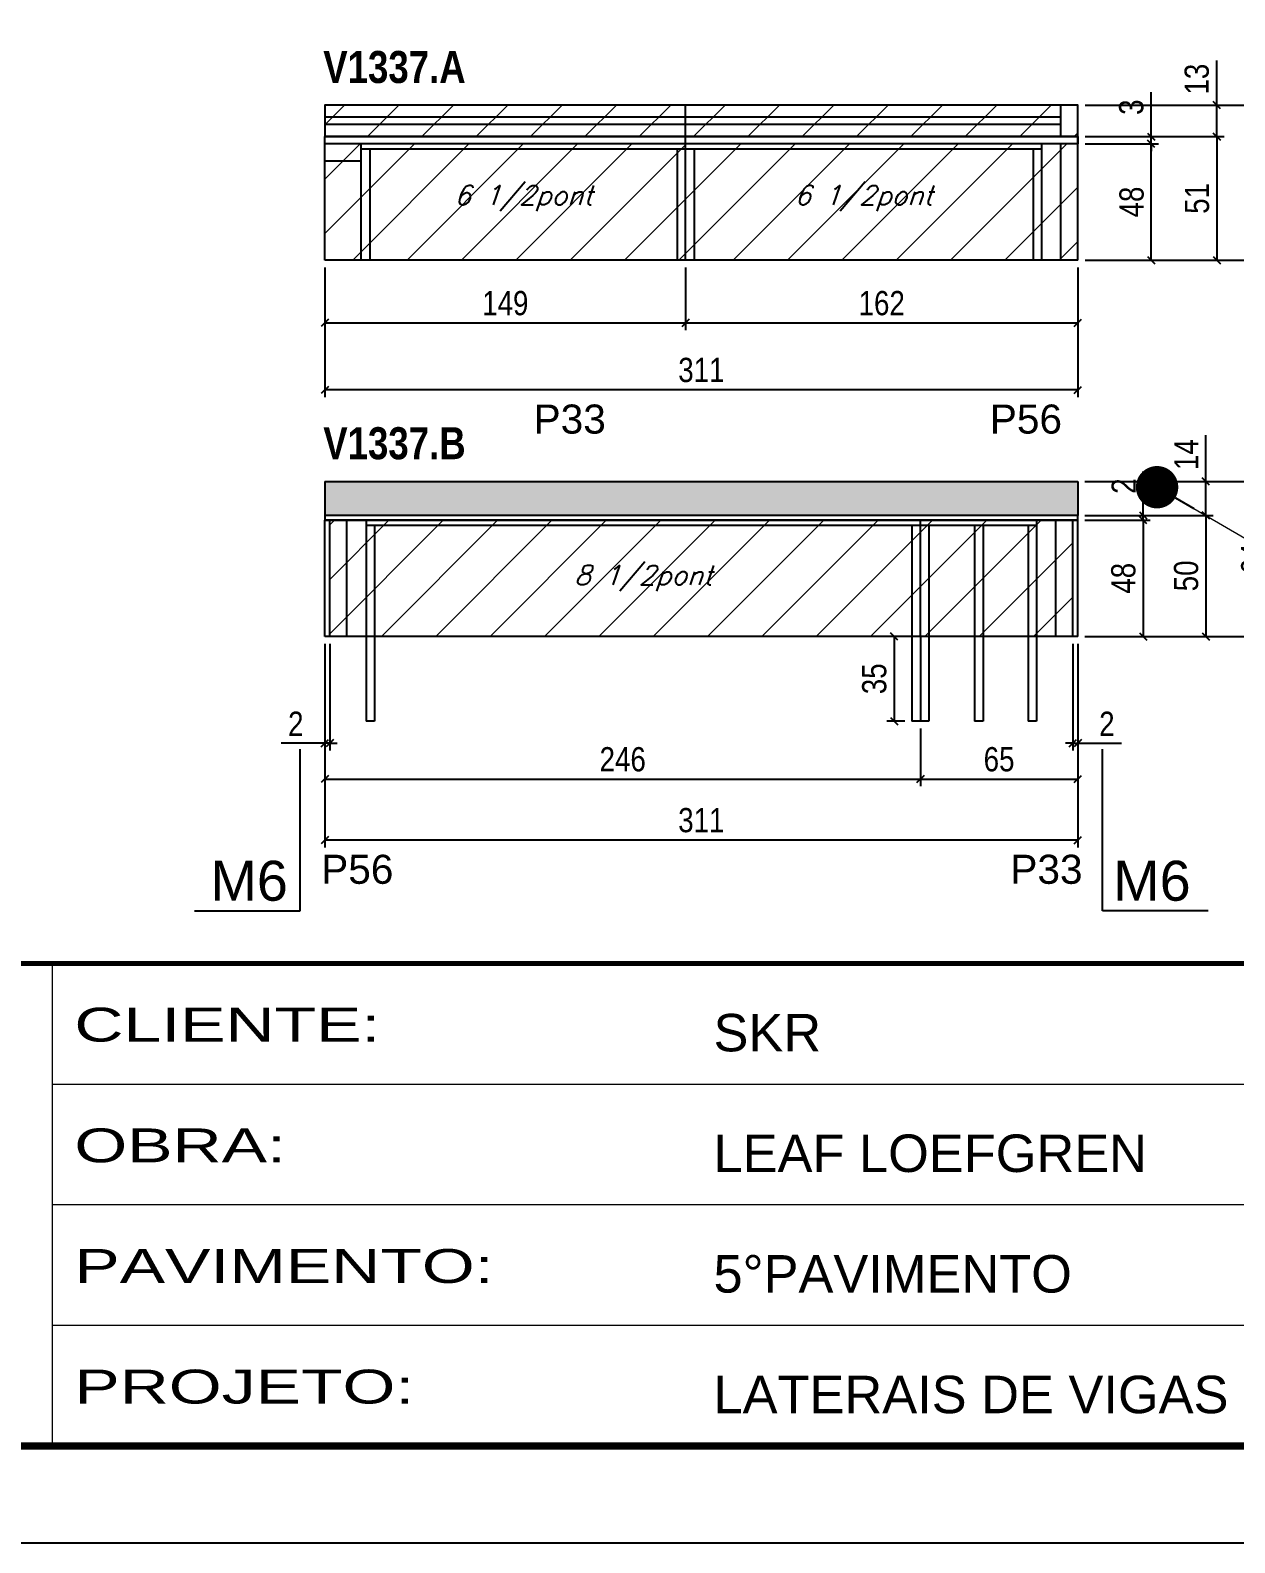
# Model space of a CAD drawing. Extents: x 3309 to 10384, y -2522 to 14608.
# Drawn here: x 6909 to 7407, y 7815 to 8440 of the extents above; entities that cross this region are included whole.
import ezdxf

# ---------------------------------------------------------------- set-up
doc = ezdxf.new("R2010")
doc.units = 0
doc.linetypes.add('CONTINUO', pattern=[0])
doc.linetypes.add('DASHED', pattern=[0.75, 0.5, -0.25])
for name, color, linetype in [('5', 5, 'Continuous'), ('COTA', 241, 'Continuous'), ('NOMENCLATURA', 7, 'Continuous'), ('Painéis', 200, 'Continuous'), ('SARR_2.2x7', 40, 'Continuous'), ('SARR_3.5x7', 81, 'Continuous'), ('SARR_EDITAR', 141, 'Continuous'), ('texto', 7, 'Continuous')]:
    doc.layers.add(name, color=color, linetype=linetype)
for name, color, linetype, lineweight in [('Folhas', 255, 'Continuous', 9), ('Hachura', 251, 'Continuous', 9), ('SARRAFO DE PRESSAO', 251, 'DASHED', 9)]:
    doc.layers.add(name, color=color, linetype=linetype, lineweight=lineweight)
doc.layers.add('Laje_Perimetro', color=7, linetype='Continuous', plot=False)
doc.styles.add('ARIAL', font='arial.ttf')
doc.styles.add('COTA TECNICA', font='techl___.ttf', dxfattribs={"height": 10})
doc.styles.add('Romans', font='romans.shx')
doc.styles.get("Standard").update_dxf_attribs({"font": 'arial.ttf'})
doc.styles.add('TECNICA', font='techb___.ttf', dxfattribs={"height": 10})
doc.styles.add('Tecnologia', font='')
doc.styles.get('Tecnologia').set_extended_font_data('Forgotten Futurist')
doc.dimstyles.new('3x', dxfattribs={"dimtxt": 10, "dimasz": 5, "dimexe": 7, "dimexo": 5, "dimgap": 4, "dimtad": 1, "dimdec": 4, "dimlfac": 0.333333, "dimdsep": 46, "dimtxsty": 'Standard', "dimblk": 'DOT', "dimcen": 0.09, "dimclrd": 1, "dimclre": 1, "dimclrt": 2, "dimadec": 0, "dimazin": 2, "dimtfac": 1, "dimtdec": 4, "dimtmove": 0, "dimatfit": 3, "dimldrblk": 'DOT', "dimfxl": 1, "dimtolj": 1, "dimtzin": 0, "dimlwd": 9, "dimlwe": 9, "dimarcsym": 0})
doc.dimstyles.new('PAINEL', dxfattribs={"dimtxt": 10, "dimasz": 3, "dimexe": 3, "dimexo": 3, "dimgap": 3, "dimtad": 1, "dimdec": 1, "dimzin": 12, "dimdsep": 46, "dimtxsty": 'COTA TECNICA', "dimblk1": 'OBLIQUE', "dimblk2": 'OBLIQUE', "dimsah": 1, "dimcen": 0.9, "dimclrd": 4, "dimclre": 4, "dimclrt": 240, "dimadec": 1, "dimazin": 3, "dimtfac": 1, "dimtdec": 1, "dimtmove": 0, "dimatfit": 3, "dimfxl": 1, "dimtolj": 1, "dimtzin": 12, "dimarcsym": 0})

# ---------------------------------------------------------------- blocks, each defined once
blk = doc.blocks.new('9999999999')
at = {"color": 30, "linetype": 'CONTINUO'}
for p, q in [((98564.56, 34230.21), (98564.56, 34429.45)), ((98564.56, 34379.64), (99583.98, 34379.64)), ((98564.56, 34329.83), (99487.98, 34329.83)), ((98564.56, 34280.02), (99487.98, 34280.02))]:
    blk.add_line(p, q, dxfattribs=at)
at = {"color": 30, "linetype": 'CONTINUO', "const_width": 2}
blk.add_lwpolyline([(99583.98, 34230.21), (99583.98, 34414.45, 0.414214), (99568.98, 34429.45), (98228.98, 34429.45, 0.414214), (98213.98, 34414.45), (98213.98, 34245.21, 0.414214), (98228.98, 34230.21), (99583.98, 34230.21)], format="xyb", dxfattribs=at)
at = {"layer": 'Folhas'}
blk.add_lwpolyline([(98138.98, 34190.21), (99623.98, 34190.21), (99623.98, 35240.21), (98138.98, 35240.21)], close=True, dxfattribs=at)
at = {"layer": 'Folhas', "color": 30, "const_width": 3}
blk.add_lwpolyline([(98213.98, 34230.21), (99583.98, 34230.21), (99583.98, 35200.21), (98213.98, 35200.21)], close=True, dxfattribs=at)
at = {"color": 7, "linetype": 'Continuous', "ltscale": 5, "style": 'ARIAL'}
for s, height, p in [('SKR', 15.483, (98837.68, 34393.13)), ('LEAF LOEFGREN', 15.4829, (98837.68, 34343.32)), ('5°PAVIMENTO', 15.4829, (98837.68, 34293.51)), ('LATERAIS DE VIGAS', 15.4829, (98837.68, 34243.7))]:
    blk.add_text(s, height=height, dxfattribs=at).set_placement(p)
at = {"layer": 'Folhas', "color": 7, "style": 'Tecnologia', "width": 1.5}
for s, p in [('CLIENTE:', (98573.65, 34397.17)), ('OBRA:', (98573.65, 34347.31)), ('PAVIMENTO:', (98573.65, 34297.5)), ('PROJETO:', (98573.65, 34247.69))]:
    blk.add_text(s, height=14, dxfattribs=at).set_placement(p)
blk = doc.blocks.new('_Oblique')
at = {"color": 0, "linetype": 'ByBlock', "lineweight": -2}
blk.add_line((-0.5, -0.5), (0.5, 0.5), dxfattribs=at)
blk = doc.blocks.new('*D931')
at = {"layer": 'COTA', "color": 4, "linetype": 'ByBlock', "lineweight": -2, "transparency": 16777216}
for p, q in [((7031.06, 8341.68), (7031.06, 8288.06)), ((7342.06, 8341.68), (7342.06, 8288.06)), ((7342.06, 8291.06), (7031.06, 8291.06))]:
    blk.add_line(p, q, dxfattribs=at)
at = {"layer": 'Defpoints', "color": 0, "linetype": 'ByBlock', "transparency": 16777216}
for p in [(7031.06, 8344.68), (7342.06, 8344.68), (7031.06, 8291.06)]:
    blk.add_point(p, dxfattribs=at)
at = {"layer": 'COTA', "color": 4, "linetype": 'ByBlock', "lineweight": -2, "transparency": 16777216, "xscale": 3, "yscale": 3, "zscale": 3, "rotation": 180}
blk.add_blockref('_Oblique', (7031.06, 8291.06), dxfattribs=at)
at = {"layer": 'COTA', "color": 4, "linetype": 'ByBlock', "lineweight": -2, "transparency": 16777216, "xscale": 3, "yscale": 3, "zscale": 3}
blk.add_blockref('_Oblique', (7342.06, 8291.06), dxfattribs=at)
at = {"layer": 'COTA', "color": 240, "linetype": 'ByBlock', "transparency": 16777216, "insert": (7186.56, 8299.28), "char_height": 10, "attachment_point": 5, "style": 'COTA TECNICA'}
blk.add_mtext('\\A1;311', dxfattribs=at)
blk = doc.blocks.new('*D932')
at = {"layer": 'COTA', "color": 4, "lineweight": -2, "transparency": 16777216}
for p, q in [((7180.06, 8341.68), (7180.06, 8315.77)), ((7342.06, 8341.68), (7342.06, 8315.77)), ((7180.06, 8318.77), (7342.06, 8318.77))]:
    blk.add_line(p, q, dxfattribs=at)
at = {"layer": 'Defpoints', "color": 0, "transparency": 16777216}
for p in [(7180.06, 8344.68), (7342.06, 8344.68), (7342.06, 8318.77)]:
    blk.add_point(p, dxfattribs=at)
at = {"layer": 'COTA', "color": 4, "lineweight": -2, "transparency": 16777216, "xscale": 3, "yscale": 3, "zscale": 3, "rotation": 180}
blk.add_blockref('_Oblique', (7180.06, 8318.77), dxfattribs=at)
at = {"layer": 'COTA', "color": 4, "lineweight": -2, "transparency": 16777216, "xscale": 3, "yscale": 3, "zscale": 3}
blk.add_blockref('_Oblique', (7342.06, 8318.77), dxfattribs=at)
at = {"layer": 'COTA', "color": 240, "transparency": 16777216, "insert": (7261.06, 8326.87), "char_height": 10, "attachment_point": 5, "style": 'COTA TECNICA'}
blk.add_mtext('\\A1;162', dxfattribs=at)
blk = doc.blocks.new('*D933')
at = {"layer": 'COTA', "color": 4, "lineweight": -2, "transparency": 16777216}
for p, q in [((7345.06, 8395.68), (7402.46, 8395.68)), ((7399.46, 8395.68), (7399.46, 8344.68)), ((7345.06, 8344.68), (7402.46, 8344.68))]:
    blk.add_line(p, q, dxfattribs=at)
at = {"layer": 'Defpoints', "color": 0, "transparency": 16777216}
for p in [(7342.06, 8395.68), (7342.06, 8344.68), (7399.46, 8344.68)]:
    blk.add_point(p, dxfattribs=at)
at = {"layer": 'COTA', "color": 4, "lineweight": -2, "transparency": 16777216, "xscale": 3, "yscale": 3, "zscale": 3}
for p, rotation in [((7399.46, 8395.68), 90), ((7399.46, 8344.68), 270)]:
    blk.add_blockref('_Oblique', p, dxfattribs=dict(at, rotation=rotation))
at = {"layer": 'COTA', "color": 240, "transparency": 16777216, "insert": (7391.35, 8370.18), "char_height": 10, "attachment_point": 5, "rotation": 90, "style": 'COTA TECNICA'}
blk.add_mtext('\\A1;51', dxfattribs=at)
blk = doc.blocks.new('*D934')
at = {"layer": 'COTA', "color": 4, "lineweight": -2, "transparency": 16777216}
for p, q in [((7399.46, 8408.68), (7399.46, 8427.2)), ((7345.06, 8408.68), (7402.46, 8408.68)), ((7399.46, 8395.68), (7399.46, 8408.68)), ((7345.06, 8395.68), (7402.46, 8395.68))]:
    blk.add_line(p, q, dxfattribs=at)
at = {"layer": 'Defpoints', "color": 0, "transparency": 16777216}
for p in [(7342.06, 8408.68), (7399.46, 8408.68), (7342.06, 8395.68)]:
    blk.add_point(p, dxfattribs=at)
at = {"layer": 'COTA', "color": 4, "lineweight": -2, "transparency": 16777216, "xscale": 3, "yscale": 3, "zscale": 3}
for p, rotation in [((7399.46, 8408.68), 90), ((7399.46, 8395.68), 270)]:
    blk.add_blockref('_Oblique', p, dxfattribs=dict(at, rotation=rotation))
at = {"layer": 'COTA', "color": 240, "transparency": 16777216, "insert": (7391.24, 8419.44), "char_height": 10, "attachment_point": 5, "rotation": 90, "style": 'COTA TECNICA'}
blk.add_mtext('\\A1;13', dxfattribs=at)
blk = doc.blocks.new('*D935')
at = {"layer": 'COTA', "color": 4, "lineweight": -2, "transparency": 16777216}
for p, q in [((7345.06, 8408.68), (7432.66, 8408.68)), ((7429.66, 8344.68), (7429.66, 8408.68)), ((7345.06, 8344.68), (7432.66, 8344.68))]:
    blk.add_line(p, q, dxfattribs=at)
at = {"layer": 'Defpoints', "color": 0, "transparency": 16777216}
for p in [(7342.06, 8408.68), (7429.66, 8408.68), (7342.06, 8344.68)]:
    blk.add_point(p, dxfattribs=at)
at = {"layer": 'COTA', "color": 4, "lineweight": -2, "transparency": 16777216, "xscale": 3, "yscale": 3, "zscale": 3}
for p, rotation in [((7429.66, 8408.68), 90), ((7429.66, 8344.68), 270)]:
    blk.add_blockref('_Oblique', p, dxfattribs=dict(at, rotation=rotation))
at = {"layer": 'COTA', "color": 240, "transparency": 16777216, "insert": (7421.56, 8376.68), "char_height": 10, "attachment_point": 5, "rotation": 90, "style": 'COTA TECNICA'}
blk.add_mtext('\\A1;64', dxfattribs=at)
blk = doc.blocks.new('*D921')
at = {"layer": 'COTA', "color": 4, "lineweight": -2, "transparency": 16777216}
for p, q in [((7345.06, 8392.68), (7375.42, 8392.68)), ((7372.42, 8344.68), (7372.42, 8392.68)), ((7345.06, 8344.68), (7375.42, 8344.68))]:
    blk.add_line(p, q, dxfattribs=at)
at = {"layer": 'Defpoints', "color": 0, "transparency": 16777216}
for p in [(7342.06, 8392.68), (7372.42, 8392.68), (7342.06, 8344.68)]:
    blk.add_point(p, dxfattribs=at)
at = {"layer": 'COTA', "color": 4, "lineweight": -2, "transparency": 16777216, "xscale": 3, "yscale": 3, "zscale": 3}
for p, rotation in [((7372.42, 8392.68), 90), ((7372.42, 8344.68), 270)]:
    blk.add_blockref('_Oblique', p, dxfattribs=dict(at, rotation=rotation))
at = {"layer": 'COTA', "color": 240, "transparency": 16777216, "insert": (7364.32, 8368.68), "char_height": 10, "attachment_point": 5, "rotation": 90, "style": 'COTA TECNICA'}
blk.add_mtext('\\A1;48', dxfattribs=at)
blk = doc.blocks.new('*D922')
at = {"layer": 'COTA', "color": 4, "lineweight": -2, "transparency": 16777216}
for p, q in [((7372.42, 8395.68), (7372.42, 8414.01)), ((7345.06, 8395.68), (7375.42, 8395.68)), ((7372.42, 8392.68), (7372.42, 8395.68)), ((7345.06, 8392.68), (7375.42, 8392.68)), ((7372.42, 8392.68), (7372.42, 8389.68))]:
    blk.add_line(p, q, dxfattribs=at)
at = {"layer": 'Defpoints', "color": 0, "transparency": 16777216}
for p in [(7342.06, 8395.68), (7372.42, 8395.68), (7342.06, 8392.68)]:
    blk.add_point(p, dxfattribs=at)
at = {"layer": 'COTA', "color": 4, "lineweight": -2, "transparency": 16777216, "xscale": 3, "yscale": 3, "zscale": 3}
for p, rotation in [((7372.42, 8395.68), 270), ((7372.42, 8392.68), 90)]:
    blk.add_blockref('_Oblique', p, dxfattribs=dict(at, rotation=rotation))
at = {"layer": 'COTA', "color": 240, "transparency": 16777216, "insert": (7364.2, 8407.85), "char_height": 10, "attachment_point": 5, "rotation": 90, "style": 'COTA TECNICA'}
blk.add_mtext('\\A1;3', dxfattribs=at)
blk = doc.blocks.new('_Dot')
at = {"color": 0, "linetype": 'ByBlock', "lineweight": -2}
blk.add_line((-0.5, 0), (-1, 0), dxfattribs=at)
at = {"color": 0, "linetype": 'ByBlock', "const_width": 0.5}
blk.add_lwpolyline([(-0.25, 0, 1), (0.25, 0, 1)], format="xyb", close=True, dxfattribs=at)
blk = doc.blocks.new('*D923')
at = {"layer": 'COTA', "color": 4, "linetype": 'ByBlock', "lineweight": -2, "transparency": 16777216}
for p, q in [((7031.06, 8186.29), (7031.06, 8102.13)), ((7342.02, 8186.29), (7342.02, 8102.13)), ((7342.02, 8105.13), (7031.06, 8105.13))]:
    blk.add_line(p, q, dxfattribs=at)
at = {"layer": 'Defpoints', "color": 0, "linetype": 'ByBlock', "transparency": 16777216}
for p in [(7031.06, 8189.29), (7342.02, 8189.29), (7031.06, 8105.13)]:
    blk.add_point(p, dxfattribs=at)
at = {"layer": 'COTA', "color": 4, "linetype": 'ByBlock', "lineweight": -2, "transparency": 16777216, "xscale": 3, "yscale": 3, "zscale": 3, "rotation": 180}
blk.add_blockref('_Oblique', (7031.06, 8105.13), dxfattribs=at)
at = {"layer": 'COTA', "color": 4, "linetype": 'ByBlock', "lineweight": -2, "transparency": 16777216, "xscale": 3, "yscale": 3, "zscale": 3}
blk.add_blockref('_Oblique', (7342.02, 8105.13), dxfattribs=at)
at = {"layer": 'COTA', "color": 240, "linetype": 'ByBlock', "transparency": 16777216, "insert": (7186.54, 8113.35), "char_height": 10, "attachment_point": 5, "style": 'COTA TECNICA'}
blk.add_mtext('\\A1;311', dxfattribs=at)
blk = doc.blocks.new('*D914')
at = {"layer": 'COTA', "color": 4, "lineweight": -2, "transparency": 16777216}
for p, q in [((7031.06, 8186.29), (7031.06, 8127.39)), ((7277.06, 8151.29), (7277.06, 8127.39)), ((7031.06, 8130.39), (7277.06, 8130.39))]:
    blk.add_line(p, q, dxfattribs=at)
at = {"layer": 'Defpoints', "color": 0, "transparency": 16777216}
for p in [(7031.06, 8189.29), (7277.06, 8154.29), (7277.06, 8130.39)]:
    blk.add_point(p, dxfattribs=at)
at = {"layer": 'COTA', "color": 4, "lineweight": -2, "transparency": 16777216, "xscale": 3, "yscale": 3, "zscale": 3, "rotation": 180}
blk.add_blockref('_Oblique', (7031.06, 8130.39), dxfattribs=at)
at = {"layer": 'COTA', "color": 4, "lineweight": -2, "transparency": 16777216, "xscale": 3, "yscale": 3, "zscale": 3}
blk.add_blockref('_Oblique', (7277.06, 8130.39), dxfattribs=at)
at = {"layer": 'COTA', "color": 240, "transparency": 16777216, "insert": (7154.06, 8138.49), "char_height": 10, "attachment_point": 5, "style": 'COTA TECNICA'}
blk.add_mtext('\\A1;246', dxfattribs=at)
blk = doc.blocks.new('*D924')
at = {"layer": 'COTA', "color": 4, "lineweight": -2, "transparency": 16777216}
for p, q in [((7342.02, 8186.29), (7342.02, 8127.39)), ((7277.06, 8151.29), (7277.06, 8127.39)), ((7277.06, 8130.39), (7342.02, 8130.39))]:
    blk.add_line(p, q, dxfattribs=at)
at = {"layer": 'Defpoints', "color": 0, "transparency": 16777216}
for p in [(7342.02, 8189.29), (7277.06, 8154.29), (7342.02, 8130.39)]:
    blk.add_point(p, dxfattribs=at)
at = {"layer": 'COTA', "color": 4, "lineweight": -2, "transparency": 16777216, "xscale": 3, "yscale": 3, "zscale": 3, "rotation": 180}
blk.add_blockref('_Oblique', (7277.06, 8130.39), dxfattribs=at)
at = {"layer": 'COTA', "color": 4, "lineweight": -2, "transparency": 16777216, "xscale": 3, "yscale": 3, "zscale": 3}
blk.add_blockref('_Oblique', (7342.02, 8130.39), dxfattribs=at)
at = {"layer": 'COTA', "color": 240, "transparency": 16777216, "insert": (7309.54, 8138.5), "char_height": 10, "attachment_point": 5, "style": 'COTA TECNICA'}
blk.add_mtext('\\A1;65', dxfattribs=at)
blk = doc.blocks.new('*D925')
at = {"layer": 'COTA', "color": 4, "lineweight": -2, "transparency": 16777216}
for p, q in [((7031.06, 8186.29), (7031.06, 8142.22)), ((7033.06, 8186.29), (7033.06, 8142.22)), ((7031.06, 8145.22), (7012.95, 8145.22)), ((7033.06, 8145.22), (7031.06, 8145.22)), ((7033.06, 8145.22), (7036.06, 8145.22))]:
    blk.add_line(p, q, dxfattribs=at)
at = {"layer": 'Defpoints', "color": 0, "transparency": 16777216}
for p in [(7031.06, 8189.29), (7033.06, 8189.29), (7031.06, 8145.22)]:
    blk.add_point(p, dxfattribs=at)
at = {"layer": 'COTA', "color": 4, "lineweight": -2, "transparency": 16777216, "xscale": 3, "yscale": 3, "zscale": 3}
blk.add_blockref('_Oblique', (7031.06, 8145.22), dxfattribs=at)
at = {"layer": 'COTA', "color": 4, "lineweight": -2, "transparency": 16777216, "xscale": 3, "yscale": 3, "zscale": 3, "rotation": 180}
blk.add_blockref('_Oblique', (7033.06, 8145.22), dxfattribs=at)
at = {"layer": 'COTA', "color": 240, "transparency": 16777216, "insert": (7019.01, 8153.22), "char_height": 10, "attachment_point": 5, "style": 'COTA TECNICA'}
blk.add_mtext('\\A1;2', dxfattribs=at)
blk = doc.blocks.new('*D915')
at = {"layer": 'COTA', "color": 4, "lineweight": -2, "transparency": 16777216}
for p, q in [((7340.02, 8186.29), (7340.02, 8142.22)), ((7342.02, 8186.29), (7342.02, 8142.22)), ((7340.02, 8145.22), (7337.02, 8145.22)), ((7340.02, 8145.22), (7342.02, 8145.22)), ((7342.02, 8145.22), (7360.14, 8145.22))]:
    blk.add_line(p, q, dxfattribs=at)
at = {"layer": 'Defpoints', "color": 0, "transparency": 16777216}
for p in [(7340.02, 8189.29), (7342.02, 8189.29), (7342.02, 8145.22)]:
    blk.add_point(p, dxfattribs=at)
at = {"layer": 'COTA', "color": 4, "lineweight": -2, "transparency": 16777216, "xscale": 3, "yscale": 3, "zscale": 3}
blk.add_blockref('_Oblique', (7340.02, 8145.22), dxfattribs=at)
at = {"layer": 'COTA', "color": 4, "lineweight": -2, "transparency": 16777216, "xscale": 3, "yscale": 3, "zscale": 3, "rotation": 180}
blk.add_blockref('_Oblique', (7342.02, 8145.22), dxfattribs=at)
at = {"layer": 'COTA', "color": 240, "transparency": 16777216, "insert": (7354.08, 8153.22), "char_height": 10, "attachment_point": 5, "style": 'COTA TECNICA'}
blk.add_mtext('\\A1;2', dxfattribs=at)
blk = doc.blocks.new('*D926')
at = {"layer": 'COTA', "color": 4, "lineweight": -2, "transparency": 16777216}
for p, q in [((7345.02, 8239.29), (7397.96, 8239.29)), ((7394.96, 8239.29), (7394.96, 8189.29)), ((7345.02, 8189.29), (7397.96, 8189.29))]:
    blk.add_line(p, q, dxfattribs=at)
at = {"layer": 'Defpoints', "color": 0, "transparency": 16777216}
for p in [(7342.02, 8239.29), (7342.02, 8189.29), (7394.96, 8189.29)]:
    blk.add_point(p, dxfattribs=at)
at = {"layer": 'COTA', "color": 4, "lineweight": -2, "transparency": 16777216, "xscale": 3, "yscale": 3, "zscale": 3}
for p, rotation in [((7394.96, 8239.29), 90), ((7394.96, 8189.29), 270)]:
    blk.add_blockref('_Oblique', p, dxfattribs=dict(at, rotation=rotation))
at = {"layer": 'COTA', "color": 240, "transparency": 16777216, "insert": (7386.85, 8214.29), "char_height": 10, "attachment_point": 5, "rotation": 90, "style": 'COTA TECNICA'}
blk.add_mtext('\\A1;50', dxfattribs=at)
blk = doc.blocks.new('*D927')
at = {"layer": 'COTA', "color": 4, "lineweight": -2, "transparency": 16777216}
for p, q in [((7394.96, 8253.29), (7394.96, 8272.41)), ((7345.02, 8253.29), (7397.96, 8253.29)), ((7394.96, 8239.29), (7394.96, 8253.29)), ((7345.02, 8239.29), (7397.96, 8239.29))]:
    blk.add_line(p, q, dxfattribs=at)
at = {"layer": 'Defpoints', "color": 0, "transparency": 16777216}
for p in [(7342.02, 8253.29), (7394.96, 8253.29), (7342.02, 8239.29)]:
    blk.add_point(p, dxfattribs=at)
at = {"layer": 'COTA', "color": 4, "lineweight": -2, "transparency": 16777216, "xscale": 3, "yscale": 3, "zscale": 3}
for p, rotation in [((7394.96, 8253.29), 90), ((7394.96, 8239.29), 270)]:
    blk.add_blockref('_Oblique', p, dxfattribs=dict(at, rotation=rotation))
at = {"layer": 'COTA', "color": 240, "transparency": 16777216, "insert": (7386.88, 8264.35), "char_height": 10, "attachment_point": 5, "rotation": 90, "style": 'COTA TECNICA'}
blk.add_mtext('\\A1;14', dxfattribs=at)
blk = doc.blocks.new('*D928')
at = {"layer": 'COTA', "color": 4, "lineweight": -2, "transparency": 16777216}
for p, q in [((7345.02, 8253.29), (7425.69, 8253.29)), ((7422.69, 8189.29), (7422.69, 8253.29)), ((7345.02, 8189.29), (7425.69, 8189.29))]:
    blk.add_line(p, q, dxfattribs=at)
at = {"layer": 'Defpoints', "color": 0, "transparency": 16777216}
for p in [(7342.02, 8253.29), (7422.69, 8253.29), (7342.02, 8189.29)]:
    blk.add_point(p, dxfattribs=at)
at = {"layer": 'COTA', "color": 4, "lineweight": -2, "transparency": 16777216, "xscale": 3, "yscale": 3, "zscale": 3}
for p, rotation in [((7422.69, 8253.29), 90), ((7422.69, 8189.29), 270)]:
    blk.add_blockref('_Oblique', p, dxfattribs=dict(at, rotation=rotation))
at = {"layer": 'COTA', "color": 240, "transparency": 16777216, "insert": (7414.59, 8221.29), "char_height": 10, "attachment_point": 5, "rotation": 90, "style": 'COTA TECNICA'}
blk.add_mtext('\\A1;64', dxfattribs=at)
blk = doc.blocks.new('*D929')
at = {"layer": 'COTA', "color": 4, "lineweight": -2, "transparency": 16777216}
for p, q in [((7270.56, 8189.29), (7263.24, 8189.29)), ((7266.24, 8189.29), (7266.24, 8154.29)), ((7270.56, 8154.29), (7263.24, 8154.29))]:
    blk.add_line(p, q, dxfattribs=at)
at = {"layer": 'Defpoints', "color": 0, "transparency": 16777216}
for p in [(7273.56, 8189.29), (7266.24, 8154.29), (7273.56, 8154.29)]:
    blk.add_point(p, dxfattribs=at)
at = {"layer": 'COTA', "color": 4, "lineweight": -2, "transparency": 16777216, "xscale": 3, "yscale": 3, "zscale": 3}
for p, rotation in [((7266.24, 8189.29), 90), ((7266.24, 8154.29), 270)]:
    blk.add_blockref('_Oblique', p, dxfattribs=dict(at, rotation=rotation))
at = {"layer": 'COTA', "color": 240, "transparency": 16777216, "insert": (7258.02, 8171.79), "char_height": 10, "attachment_point": 5, "rotation": 90, "style": 'COTA TECNICA'}
blk.add_mtext('\\A1;35', dxfattribs=at)
blk = doc.blocks.new('*D936')
at = {"layer": 'COTA', "color": 4, "lineweight": -2, "transparency": 16777216}
for p, q in [((7345.02, 8237.29), (7372.02, 8237.29)), ((7369.02, 8237.29), (7369.02, 8189.29)), ((7345.02, 8189.29), (7372.02, 8189.29))]:
    blk.add_line(p, q, dxfattribs=at)
at = {"layer": 'Defpoints', "color": 0, "transparency": 16777216}
for p in [(7342.02, 8237.29), (7342.02, 8189.29), (7369.02, 8189.29)]:
    blk.add_point(p, dxfattribs=at)
at = {"layer": 'COTA', "color": 4, "lineweight": -2, "transparency": 16777216, "xscale": 3, "yscale": 3, "zscale": 3}
for p, rotation in [((7369.02, 8237.29), 90), ((7369.02, 8189.29), 270)]:
    blk.add_blockref('_Oblique', p, dxfattribs=dict(at, rotation=rotation))
at = {"layer": 'COTA', "color": 240, "transparency": 16777216, "insert": (7360.92, 8213.29), "char_height": 10, "attachment_point": 5, "rotation": 90, "style": 'COTA TECNICA'}
blk.add_mtext('\\A1;48', dxfattribs=at)
blk = doc.blocks.new('*D937')
at = {"layer": 'COTA', "color": 4, "lineweight": -2, "transparency": 16777216}
for p, q in [((7369.02, 8239.29), (7369.02, 8257.4)), ((7345.02, 8239.29), (7372.02, 8239.29)), ((7369.02, 8237.29), (7369.02, 8239.29)), ((7345.02, 8237.29), (7372.02, 8237.29)), ((7369.02, 8237.29), (7369.02, 8234.29))]:
    blk.add_line(p, q, dxfattribs=at)
at = {"layer": 'Defpoints', "color": 0, "transparency": 16777216}
for p in [(7342.02, 8239.29), (7369.02, 8239.29), (7342.02, 8237.29)]:
    blk.add_point(p, dxfattribs=at)
at = {"layer": 'COTA', "color": 4, "lineweight": -2, "transparency": 16777216, "xscale": 3, "yscale": 3, "zscale": 3}
for p, rotation in [((7369.02, 8239.29), 270), ((7369.02, 8237.29), 90)]:
    blk.add_blockref('_Oblique', p, dxfattribs=dict(at, rotation=rotation))
at = {"layer": 'COTA', "color": 240, "transparency": 16777216, "insert": (7361.02, 8251.35), "char_height": 10, "attachment_point": 5, "rotation": 90, "style": 'COTA TECNICA'}
blk.add_mtext('\\A1;2', dxfattribs=at)
blk = doc.blocks.new('*D938')
at = {"layer": 'COTA', "color": 4, "lineweight": -2, "transparency": 16777216}
for p, q in [((7031.06, 8341.68), (7031.06, 8315.77)), ((7180.06, 8341.68), (7180.06, 8315.77)), ((7031.06, 8318.77), (7180.06, 8318.77))]:
    blk.add_line(p, q, dxfattribs=at)
at = {"layer": 'Defpoints', "color": 0, "transparency": 16777216}
for p in [(7031.06, 8344.68), (7180.06, 8344.68), (7180.06, 8318.77)]:
    blk.add_point(p, dxfattribs=at)
at = {"layer": 'COTA', "color": 4, "lineweight": -2, "transparency": 16777216, "xscale": 3, "yscale": 3, "zscale": 3, "rotation": 180}
blk.add_blockref('_Oblique', (7031.06, 8318.77), dxfattribs=at)
at = {"layer": 'COTA', "color": 4, "lineweight": -2, "transparency": 16777216, "xscale": 3, "yscale": 3, "zscale": 3}
blk.add_blockref('_Oblique', (7180.06, 8318.77), dxfattribs=at)
at = {"layer": 'COTA', "color": 240, "transparency": 16777216, "insert": (7105.56, 8326.87), "char_height": 10, "attachment_point": 5, "style": 'COTA TECNICA'}
blk.add_mtext('\\A1;149', dxfattribs=at)

msp = doc.modelspace()

# ---------------------------------------------------------------- hatches: boundary and pattern name
at = {"layer": 'COTA'}
h = msp.add_hatch(dxfattribs=at)
h.set_pattern_fill('AR-CONC', color=256, scale=0.03)
h.set_pattern_definition([(50, (0, 1920.155), (5.46554, -0.4781726), [0.5715, -6.2865]), (355, (0, 1920.155), (-1.0573026, 5.7317054), [0.4572, -5.0292175]), (100.451445, (0.4555, 1920.1153), (4.4082374, 5.2535326), [0.4857003, -5.3427073]), (46.1842, (0, 1921.679), (8.132371, -1.26127), [0.85725, -9.42975]), (96.63556, (0.678, 1921.574), (7.122124, 7.422784), [0.728551, -8.014068]), (351.18415, (0, 1921.679), (7.122124, 7.422784), [0.685799, -7.543792]), (21, (0.762, 1921.298), (4.5484317, -3.067956), [0.5715, -6.2865]), (326, (0.762, 1921.298), (1.854061, 5.525639), [0.4572, -5.0292]), (71.451445, (1.141, 1921.0425), (6.4024926, 2.457683), [0.4857003, -5.342698]), (37.5, (0, 1920.1551), (0.0926581, 2.53665117), [0, -4.96824, 0, -5.1054, 0, -5.04825]), (7.5, (0, 1920.1551), (2.0045899, 3.00541724), [0, -2.91084, 0, -4.85394, 0, -1.92405]), (327.5, (-1.6993, 1920.1551), (4.06771786, -0.1718623), [0, -1.905, 0, -5.9436, 0, -7.8867]), (317.5, (-2.4613, 1920.155), (4.4438754, 0.7627947), [0, -2.4765, 0, -3.94716, 0, -5.6007])])
h.paths.add_polyline_path([(7342.02, 8239.29), (7342.02, 8253.29), (7031.06, 8253.29), (7031.06, 8239.29)])
at = {"layer": 'Hachura', "linetype": 'ByBlock'}
h = msp.add_hatch(dxfattribs=at)
h.set_pattern_fill('ANSI31', color=256, scale=5)
h.paths.add_polyline_path([(7180.06, 8392.68), (7031.06, 8392.68), (7031.06, 8344.68), (7180.06, 8344.68)])
h.paths.add_polyline_path([(7342.06, 8392.68), (7180.06, 8392.68), (7180.06, 8344.68), (7342.06, 8344.68)])
h.paths.add_polyline_path([(7342.06, 8408.68), (7180.06, 8408.68), (7180.06, 8395.68), (7342.06, 8395.68)])
h.paths.add_polyline_path([(7180.06, 8408.68), (7031.06, 8408.68), (7031.06, 8395.68), (7180.06, 8395.68)])
h = msp.add_hatch(dxfattribs=at)
h.set_pattern_fill('ANSI31', color=256, scale=5)
h.set_pattern_definition([(45, (1585, 789.145), (-11.22532, 11.22532), [])])
h.paths.add_polyline_path([(7277.06, 8237.29), (7033.06, 8237.29), (7033.06, 8189.29), (7277.06, 8189.29)])
h.paths.add_polyline_path([(7340.02, 8237.29), (7277.06, 8237.29), (7277.06, 8189.29), (7340.02, 8189.29)])

# ---------------------------------------------------------------- linework, layer by layer
at = {"layer": 'COTA'}
for p, q in [((7031.06, 8253.29), (7031.06, 8237.29)), ((7031.06, 8253.29), (7342.02, 8253.29)), ((7342.02, 8253.29), (7342.02, 8239.29)), ((7277.06, 8189.29), (7277.06, 8154.29)), ((7051.56, 8154.29), (7048.06, 8154.29)), ((7280.56, 8154.29), (7273.56, 8154.29)), ((7302.94, 8154.29), (7299.44, 8154.29)), ((7325.02, 8154.29), (7321.52, 8154.29))]:
    msp.add_line(p, q, dxfattribs=at)
at = {"layer": 'Laje_Perimetro'}
msp.add_lwpolyline([(7977.87, 8864.98), (6492.87, 8864.98), (6492.87, 7814.98), (7977.87, 7814.98)], close=True, dxfattribs=at)
at = {"layer": 'NOMENCLATURA', "linetype": 'Continuous'}
for p, q in [((7020.87, 8075.93), (7020.87, 8142.71)), ((7352.22, 8075.93), (7352.22, 8142.71)), ((6977.16, 8075.93), (7020.87, 8075.93)), ((7395.93, 8075.93), (7352.22, 8075.93))]:
    msp.add_line(p, q, dxfattribs=at)
at = {"layer": 'Painéis', "linetype": 'ByBlock'}
for p, q in [((7180.06, 8344.68), (7180.06, 8408.68)), ((7342.06, 8395.68), (7031.06, 8395.68)), ((7031.06, 8344.68), (7031.06, 8395.68)), ((7342.06, 8344.68), (7342.06, 8395.68)), ((7342.06, 8344.68), (7031.06, 8344.68)), ((7342.02, 8237.29), (7031.06, 8237.29)), ((7031.06, 8189.29), (7031.06, 8237.29)), ((7033.06, 8189.29), (7033.06, 8237.29)), ((7277.06, 8189.29), (7277.06, 8237.29)), ((7340.02, 8189.29), (7340.02, 8237.29)), ((7342.02, 8189.29), (7342.02, 8237.29)), ((7342.02, 8189.29), (7031.06, 8189.29))]:
    msp.add_line(p, q, dxfattribs=at)
at = {"layer": 'Painéis', "linetype": 'ByBlock', "elevation": 0}
for points in [[(7031.06, 8395.68), (7342.06, 8395.68), (7342.06, 8408.68), (7031.06, 8408.68)], [(7342.06, 8392.68), (7031.06, 8392.68), (7031.06, 8395.68), (7342.06, 8395.68)], [(7342.02, 8239.29), (7031.06, 8239.29), (7031.06, 8237.29), (7342.02, 8237.29)]]:
    msp.add_lwpolyline(points, close=True, dxfattribs=at)
at = {"layer": 'SARR_2.2x7', "linetype": 'Continuous'}
for p, q in [((7335.06, 8395.68), (7335.06, 8408.68)), ((7180.06, 8390.48), (7046.06, 8390.48)), ((7327.06, 8390.48), (7180.06, 8390.48)), ((7335.06, 8344.68), (7335.06, 8392.68)), ((7031.06, 8385.68), (7046.06, 8385.68)), ((7040.06, 8189.29), (7040.06, 8237.29)), ((7277.06, 8235.09), (7048.06, 8235.09)), ((7325.02, 8235.09), (7277.06, 8235.09)), ((7333.02, 8189.29), (7333.02, 8237.29))]:
    msp.add_line(p, q, dxfattribs=at)
at = {"layer": 'SARR_3.5x7'}
for p, q in [((7046.06, 8344.68), (7046.06, 8392.68)), ((7049.56, 8390.48), (7049.56, 8344.68)), ((7176.56, 8390.48), (7176.56, 8344.68)), ((7183.56, 8390.48), (7183.56, 8344.68)), ((7323.56, 8390.48), (7323.56, 8344.68)), ((7327.06, 8392.68), (7327.06, 8344.68)), ((7048.06, 8237.29), (7048.06, 8154.29)), ((7051.56, 8235.09), (7051.56, 8154.29)), ((7273.56, 8235.09), (7273.56, 8154.29)), ((7280.56, 8235.09), (7280.56, 8154.29)), ((7299.44, 8235.09), (7299.44, 8154.29)), ((7302.94, 8235.09), (7302.94, 8154.29)), ((7321.52, 8235.09), (7321.52, 8154.29)), ((7325.02, 8237.29), (7325.02, 8154.29))]:
    msp.add_line(p, q, dxfattribs=at)
at = {"layer": 'SARR_EDITAR'}
for p, q in [((7180.06, 8403.68), (7031.06, 8403.68)), ((7335.06, 8403.68), (7180.06, 8403.68)), ((7180.06, 8400.68), (7031.06, 8400.68)), ((7335.06, 8400.68), (7180.06, 8400.68))]:
    msp.add_line(p, q, dxfattribs=at)

# ---------------------------------------------------------------- block references
at = {"layer": 'SARRAFO DE PRESSAO', "color": 6, "linetype": 'ByBlock'}
msp.add_blockref('9999999999', (-91646.11, -26375.22), dxfattribs=at)

# ---------------------------------------------------------------- texts
at = {"layer": '5', "linetype": 'Continuous'}
for s, p in [('P33', (7117.26, 8273.05)), ('P56', (7305.71, 8273.05)), ('P56', (7029.51, 8087.12)), ('P33', (7314.2, 8087.12))]:
    msp.add_text(s, height=12, rotation=359.99996, dxfattribs=at).set_placement(p)
at = {"layer": 'NOMENCLATURA', "style": 'TECNICA'}
for s, p in [('V1337.A', (7030.35, 8417.87)), ('V1337.B', (7030.35, 8262.48))]:
    msp.add_text(s, height=13.2, dxfattribs=at).set_placement(p)
at = {"layer": 'NOMENCLATURA', "linetype": 'Continuous'}
for p in [(6983.73, 8080.13), (7356.68, 8080.13)]:
    msp.add_text('M6', height=16.5, dxfattribs=at).set_placement(p)
at = {"layer": 'texto', "color": 2, "char_height": 8, "attachment_point": 5, "style": 'Romans'}
for s, insert in [('{\\Q19;\\C256;6 1/2pont}', (7113.06, 8370.18)), ('{\\Q19;\\C256;6 1/2pont}', (7253.56, 8370.18)), ('{\\Q19;\\C256;8 1/2pont}', (7162.56, 8213.29))]:
    msp.add_mtext(s, dxfattribs=dict(at, insert=insert))

# ---------------------------------------------------------------- dimensions: what is measured, and where the dimension line sits
at = {"layer": 'COTA'}
for base, p1, p2, angle, picture, middle in [((7399.46, 8408.68), (7342.06, 8395.68), (7342.06, 8408.68), 90, '*D934', (7391.24, 8419.44)), ((7372.42, 8395.68), (7342.06, 8392.68), (7342.06, 8395.68), 90, '*D922', (7364.2, 8407.85)), ((7429.66, 8408.68), (7342.06, 8344.68), (7342.06, 8408.68), 90, '*D935', (7421.56, 8376.68)), ((7399.46, 8344.68), (7342.06, 8395.68), (7342.06, 8344.68), 90, '*D933', (7391.35, 8370.18)), ((7372.42, 8392.68), (7342.06, 8344.68), (7342.06, 8392.68), 90, '*D921', (7364.32, 8368.68)), ((7394.96, 8253.29), (7342.02, 8239.29), (7342.02, 8253.29), 90, '*D927', (7386.88, 8264.35)), ((7369.02, 8239.29), (7342.02, 8237.29), (7342.02, 8239.29), 90, '*D937', (7361.02, 8251.35)), ((7422.69, 8253.29), (7342.02, 8189.29), (7342.02, 8253.29), 90, '*D928', (7414.59, 8221.29)), ((7394.96, 8189.29), (7342.02, 8239.29), (7342.02, 8189.29), 90, '*D926', (7386.85, 8214.29)), ((7369.02, 8189.29), (7342.02, 8237.29), (7342.02, 8189.29), 90, '*D936', (7360.92, 8213.29)), ((7266.24, 8154.29), (7273.56, 8189.29), (7273.56, 8154.29), 90, '*D929', (7258.02, 8171.79)), ((7342.02, 8145.22), (7340.02, 8189.29), (7342.02, 8189.29), 180, '*D915', (7354.08, 8153.22))]:
    dim = msp.add_linear_dim(base=base, p1=p1, p2=p2, angle=angle, dimstyle='PAINEL', dxfattribs=at)
    dim.commit()
    dim.dimension.update_dxf_attribs({"geometry": picture, "text_midpoint": middle})
at = {"layer": 'COTA', "linetype": 'ByBlock'}
for base, p1, p2, picture, middle in [((7031.06, 8291.06), (7342.06, 8344.68), (7031.06, 8344.68), '*D931', (7186.56, 8299.28)), ((7031.06, 8105.13), (7342.02, 8189.29), (7031.06, 8189.29), '*D923', (7186.54, 8113.35))]:
    dim = msp.add_linear_dim(base=base, p1=p1, p2=p2, angle=180, dimstyle='PAINEL', dxfattribs=at)
    dim.commit()
    dim.dimension.update_dxf_attribs({"geometry": picture, "text_midpoint": middle})
at = {"layer": 'COTA'}
for base, p1, p2, picture, middle in [((7180.06, 8318.77), (7031.06, 8344.68), (7180.06, 8344.68), '*D938', (7105.56, 8326.87)), ((7342.06, 8318.77), (7180.06, 8344.68), (7342.06, 8344.68), '*D932', (7261.06, 8326.87)), ((7031.06, 8145.22), (7033.06, 8189.29), (7031.06, 8189.29), '*D925', (7019.01, 8153.22)), ((7277.06, 8130.39), (7031.06, 8189.29), (7277.06, 8154.29), '*D914', (7154.06, 8138.49))]:
    dim = msp.add_linear_dim(base=base, p1=p1, p2=p2, dimstyle='PAINEL', dxfattribs=at)
    dim.commit()
    dim.dimension.update_dxf_attribs({"geometry": picture, "text_midpoint": middle})
dim = msp.add_linear_dim(base=(7342.02, 8130.39), p1=(7277.06, 8154.29), p2=(7342.02, 8189.29), dimstyle='PAINEL', override={"dimtmove": 1}, dxfattribs=at)
dim.commit()
dim.dimension.update_dxf_attribs({"geometry": '*D924', "text_midpoint": (7309.54, 8138.5)})

# ---------------------------------------------------------------- leaders
at = {"layer": 'Hachura'}
msp.add_leader([(7374.81, 8250.91), (7416.92, 8226.48), (7564.37, 8226.48)], dimstyle='3x', override={"dimasz": 17.5, "dimgap": 4, "dimtad": 0}, dxfattribs=at)

doc.saveas('drawing.dxf')
